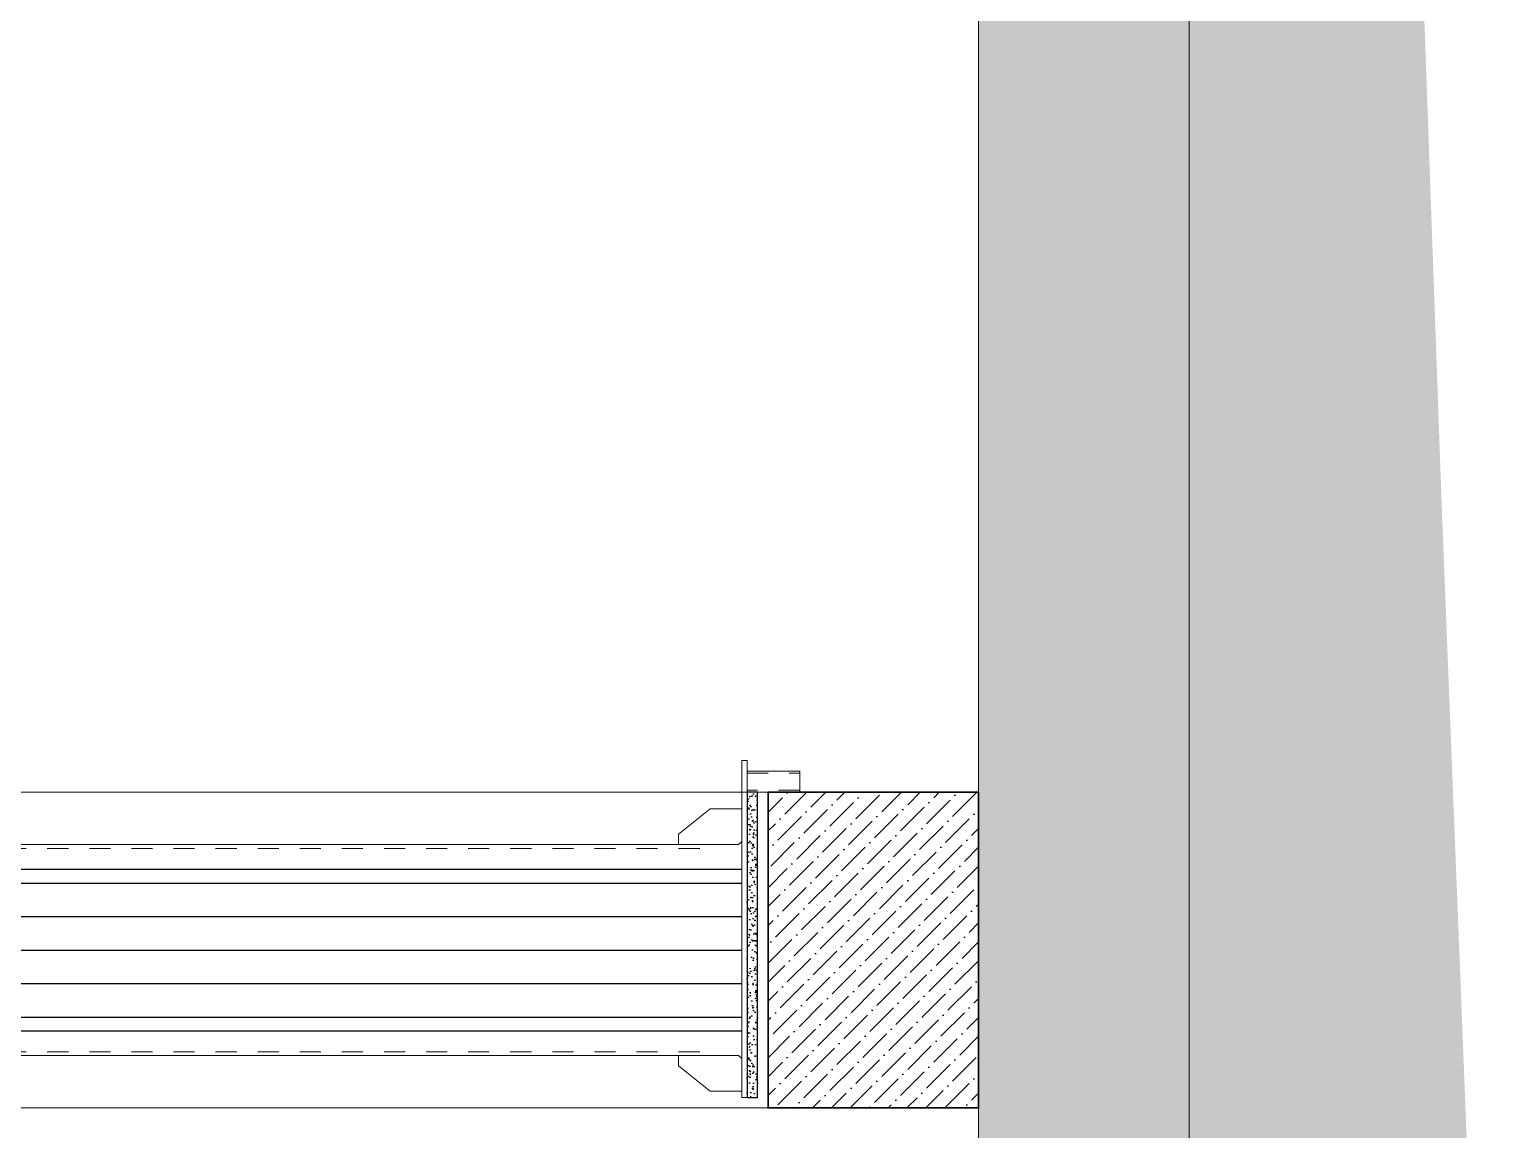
# Model space of a CAD drawing. Header units: metres. Extents: x 400488 to 400591, y 4543956 to 4544011.
# Drawn here: x 400578.33 to 400585.26, y 4543979.29 to 4543984.52 of the extents above; entities that cross this region are included whole.
import ezdxf

# ---------------------------------------------------------------- set-up
doc = ezdxf.new("R2010")
doc.units = ezdxf.units.M
for name, pattern in [('DIYAFRAM KALIP STRUT$0$CONTINU', [0]), ('DIYAFRAM KALIP STRUT$0$HIDDEN2', [4.762499999999999, 3.175, -1.5875]), ('HIDDEN', [0.375, 0.25, -0.125]), ('HIDDEN2', [4.762499999999999, 3.175, -1.5875])]:
    doc.linetypes.add(name, pattern=pattern)
doc.layers.add('C-TOPO-MAJR', color=9, linetype='Continuous')
doc.layers.add('DIYAFRAM KALIP STRUT$0$st_s_donatı', color=7, linetype='Continuous')
for name, color, linetype, lineweight in [('DIYAFRAM KALIP STRUT$0$PRT-KD-kazik', 172, 'Continuous', 25), ('DIYAFRAM KALIP STRUT$0$PRT_NeighbourPartMark', 4, 'Continuous', 0), ('DIYAFRAM KALIP STRUT$0$PRT_Part', 8, 'Continuous', 0), ('GD_1', 240, 'Continuous', 5), ('GD_A_BACK-1', 252, 'HIDDEN2', 9), ('GD_CARPENTERIA', 4, 'Continuous', 9), ('GD_RETINI', 240, 'Continuous', 5), ('PRT-KD-beton 30', 6, 'Continuous', 30), ('Sev-uzun', 100, 'Continuous', 5)]:
    doc.layers.add(name, color=color, linetype=linetype, lineweight=lineweight)

# ---------------------------------------------------------------- blocks, each defined once
blk = doc.blocks.new('A$C763774D8')
at = {"layer": 'DIYAFRAM KALIP STRUT$0$st_s_donatı', "linetype": 'DIYAFRAM KALIP STRUT$0$CONTINU'}
h = blk.add_hatch(dxfattribs=at)
h.set_pattern_fill('AR-CONC', color=8, angle=-45.00021432487488)
h.set_pattern_definition([(4.99978567512513, (126611.9466390857, -83455.49830381107), (4.628050156321009, -5.515537303791089), [0.75, -8.25]), (309.9997856751251, (126611.9466390857, -83455.49830381107), (4.337705061907767, 6.2999054480092), [0.6, -6.6]), (55.45123013512513, (126612.3323099299, -83455.95793190878), (8.965755147451283, 0.7843681054113238), [0.63740192, -7.01142112]), (1.183985675125131, (126613.3608579382, -83454.0840955386), (6.376105154886244, -8.71695773045973), [1.124999999999992, -12.37499999999994]), (51.63542116512514, (126613.8921995666, -83454.81050868984), (13.49711772546533, 0.2789501955184397), [0.95610342, -10.5171376]), (306.1839496651252, (126613.3608579382, -83454.0840955386), (13.49711771751734, 0.2789501963309), [0.9, -9.90000001]), (335.9997856751252, (126613.7144073612, -83455.14475703333), (1.373798326642453, -7.067720860125165), [0.75, -8.25]), (280.9997856751252, (126613.7144073612, -83455.14475703333), (6.848097098740014, 3.407060314139575), [0.6, -6.6]), (26.45123041512512, (126613.8288905542, -83455.73373376764), (8.221895362554536, -3.660660505433404), [0.6374019000000001, -7.01142112]), (352.4997856751252, (126611.9466390857, -83455.49830381107), (2.439906659703786, 2.26792272618207), [0, -6.52, 0, -6.7, 0, -6.625]), (322.4997856751251, (126611.9466390857, -83455.49830381107), (4.649097973045793, 0.9287120312677684), [0, -3.82, 0, -6.37, 0, -2.525]), (282.4997856751251, (126610.3697968622, -83453.92144979071), (3.615192901629324, -3.934195196480337), [0, -2.5, 0, -7.8, 0, -10.35]), (272.4997856751251, (126609.6626927259, -83453.21434036456), (4.831585290935486, -3.41591790539759), [0, -3.249999999999984, 0, -5.179999999999968, 0, -7.349999999999968])])
h.paths.add_polyline_path([(2040.000000120839, 0), (2034.999983730027, 6.51925802230835e-09), (2034.99998373515, -145.0000001937151), (2040.000000125961, -145.0000002011657)])
at = {"layer": 'C-TOPO-MAJR', "color": 252, "flags": 128}
for points in [[(42.50003400439164, -36.59009730257094), (2032.499966376578, -36.59009730257094)], [(42.50003400415881, -43.18019472621381), (2032.49996637681, -43.18019472621381)], [(42.50003400363494, -59.09009730257094), (2032.499966377334, -59.09009730257094)], [(42.50003400311107, -74.99999987520278), (2032.4999663778, -74.99999987985939)], [(42.50003400311107, -74.99999987520278), (2032.4999663778, -74.99999987985939)], [(42.50003400363494, -90.90990245621651), (2032.499966377334, -90.90990245621651)], [(42.50003400415881, -106.8198050325736), (2032.49996637681, -106.8198050325736)], [(42.50003400439164, -113.4099024562165), (2032.499966376578, -113.4099024562165)]]:
    blk.add_lwpolyline(points, dxfattribs=at)
at = {"layer": 'DIYAFRAM KALIP STRUT$0$PRT-KD-kazik', "color": 252}
blk.add_lwpolyline([(2040.000000120839, 0), (2034.999983730027, 6.51925802230835e-09), (2034.99998373515, -145.0000001937151), (2040.000000125961, -145.0000002011657)], close=True, dxfattribs=at)
at = {"layer": 'DIYAFRAM KALIP STRUT$0$PRT_NeighbourPartMark', "linetype": 'DIYAFRAM KALIP STRUT$0$HIDDEN2'}
blk.add_line((2059.999609666294, 10.00000000093132), (2034.999655389576, 10.00000000093132), dxfattribs=at)
at = {"layer": 'DIYAFRAM KALIP STRUT$0$PRT_Part', "color": 2, "linetype": 'Continuous'}
for p, q in [((2059.999905957724, 10.00000000093132), (2035.000000120839, 10.00000000093132)), ((2059.999956897809, 10.00000000093132), (2059.999956897809, 9.313225746154785e-10)), ((2059.999905957724, 9.313225746154785e-10), (2035.000000120839, 9.313225746154785e-10)), ((42.50003400322748, -24.91999987512827), (2017.499951879901, -24.91999987512827)), ((42.5000340063707, -125.079999874346), (2017.499951882986, -125.079999874346))]:
    blk.add_line(p, q, dxfattribs=at)
blk.add_lwpolyline([(2034.999966374948, 14.99999978672713), (2032.499966374948, 14.99999978672713), (2032.49996638007, -145.0000001974404), (2034.99996638007, -145.0000001974404)], close=True, dxfattribs=at)
for points in [[(2017.499996975588, -7.919998838566244), (2032.499998725078, -7.920000910758972), (2032.499996583792, -23.41999987512827), (2030.999997910811, -24.91999987512827), (2002.49999606132, -24.91999987512827), (2002.499997910811, -19.91999987512827), (2017.499996975588, -7.919998838566244)], [(2017.499982939393, -142.080000910908), (2032.499984688882, -142.0799988387153), (2032.499982547597, -126.579999874346), (2030.999983874615, -125.079999874346), (2002.499982025125, -125.079999874346), (2002.499983874615, -130.079999874346), (2017.499982939393, -142.080000910908)]]:
    blk.add_lwpolyline(points, dxfattribs=at)
at = {"layer": 'GD_1', "linetype": 'HIDDEN'}
for p, q in [((2034.999549963395, 9.000000000931323), (2059.999496552278, 9.000000000931323)), ((2034.999660483445, 9.000000000931323), (2059.999604572426, 9.000000000931323)), ((2034.999954274739, 9.000000000931323), (2059.999900863622, 9.000000000931323)), ((2059.999496552278, 1.000000000931323), (2034.999549963395, 1.000000000931323)), ((2059.999604572426, 1.000000000931323), (2034.999660483445, 1.000000000931323)), ((2059.999900863622, 1.000000000931323), (2034.999954274739, 1.000000000931323))]:
    blk.add_line(p, q, dxfattribs=at)
at = {"layer": 'GD_1', "linetype": 'HIDDEN', "ltscale": 3}
for p, q in [((42.50003400316928, -26.66999963764101), (2017.499951879901, -26.66999963764101)), ((42.50003400299465, -123.3300001081079), (2017.499951886362, -123.3300001081079))]:
    blk.add_line(p, q, dxfattribs=at)

msp = doc.modelspace()

# ---------------------------------------------------------------- hatches: boundary and pattern name
h = msp.add_hatch(color=256)
h.dxf.hatch_style = 1
h.set_gradient(color1=(91, 91, 91), one_color=1, tint=1, name='CYLINDER')
h.paths.add_polyline_path([(400583.8420022455, 4543980.248906582), (400582.8420022453, 4543980.248906582), (400582.8420022453, 4543987.048906581), (400583.8420022455, 4543987.048906581)])
h = msp.add_hatch()
h.set_pattern_fill('ANSI36', color=252, scale=0.02, angle=-2.544443745170813e-14)
h.set_pattern_definition([(44.99999999999994, (396885.737902443, 4498110.45418224), (0.03367596045400941, 0.1234785216647009), [0.15875, -0.03174999999999999, 0, -0.03174999999999999])])
h.paths.add_polyline_path([(400582.8420022455, 4543980.89890647), (400581.8420022454, 4543980.89890647), (400581.8420022454, 4543979.39890647), (400582.8420022455, 4543979.39890647)])
h = msp.add_hatch(color=256)
h.dxf.hatch_style = 1
h.set_gradient(color1=(91, 91, 91), one_color=1, tint=1, name='CYLINDER')
h.paths.add_polyline_path([(400583.8420022455, 4543973.448906582), (400582.8420022453, 4543973.448906582), (400582.8420022453, 4543980.248906582), (400583.8420022455, 4543980.248906582)])
at = {"layer": 'GD_RETINI', "ltscale": 5}
h = msp.add_hatch(dxfattribs=at)
h.set_pattern_fill('EARTH', color=34, scale=0.1, angle=45)
h.set_pattern_definition([(45, (396526.6472198765, 4498698.506840579), (7.105427357601003e-17, 0.8980256121069152), [0.6350000000000002, -0.6350000000000002]), (45, (396526.4788400743, 4498698.675220381), (7.105427357601003e-17, 0.8980256121069152), [0.6350000000000002, -0.6350000000000002]), (45, (396526.310460272, 4498698.843600184), (7.105427357601003e-17, 0.8980256121069152), [0.6350000000000002, -0.6350000000000002]), (135, (396526.310460272, 4498698.955853385), (-0.8980256121069152, 7.105427357601003e-17), [0.6350000000000001, -0.6350000000000001]), (135, (396526.4788400743, 4498699.124233188), (-0.8980256121069152, 7.105427357601003e-17), [0.6350000000000001, -0.6350000000000001]), (135, (396526.6472198765, 4498699.29261299), (-0.8980256121069152, 7.105427357601003e-17), [0.6350000000000001, -0.6350000000000001])])
h.paths.add_polyline_path([(400560.7420022455, 4543967.823943598), (400560.742002246, 4543975.238906581), (400582.7420022455, 4543975.238906581), (400582.8420022455, 4543967.648906587), (400583.8420022455, 4543967.648906587), (400583.8420022455, 4544000.648906581), (400585.2618111278, 4544000.648906587), (400585.0723013741, 4544000.04925572), (400584.8396472539, 4543998.022319124), (400584.7987404183, 4543995.859386738), (400584.8149923282, 4543994.284109406), (400585.0425050371, 4543991.89683539), (400585.1171642205, 4543986.844671512), (400584.9532633243, 4543984.76460385), (400585.0429329036, 4543982.255603788), (400585.1747999318, 4543978.91189148), (400585.1248307451, 4543975.090662588), (400584.5129396773, 4543972.829684099), (400584.7598536735, 4543970.578929498), (400584.4640717205, 4543966.682603627), (400581.5331236059, 4543966.763219396), (400580.3499887802, 4543969.853406412), (400581.3448974515, 4543973.749728516), (400575.7420022455, 4543973.749728516), (400572.7420022455, 4543973.749728516), (400568.3131804704, 4543974.171484604), (400567.7420022455, 4543974.171484604), (400563.7420022455, 4543974.171484604), (400562.4076979798, 4543969.671271279), (400562.6880486847, 4543966.946985678), (400559.3042495553, 4543966.267289266), (400559.1259975984, 4543967.538599945), (400559.7420022452, 4543967.823943598)])

# ---------------------------------------------------------------- linework, layer by layer
at = {"layer": 'GD_A_BACK-1', "color": 253, "ltscale": 5}
for p, q in [((400578.3451003096, 4544000.648906582), (400578.3451003096, 4543967.648906582)), ((400578.4451003096, 4544000.648906587), (400578.4451003096, 4543967.648906587)), ((400578.4451003096, 4544000.648906587), (400578.4451003096, 4543967.648906587)), ((400579.4451003096, 4544000.648906587), (400579.4451003096, 4543967.648906587)), ((400579.4451003096, 4544000.648906587), (400579.4451003096, 4543967.648906587)), ((400579.5451003096, 4544000.648906582), (400579.5451003096, 4543967.648906582)), ((400580.5451003096, 4544000.648906582), (400580.5451003096, 4543967.648906582)), ((400580.6451003096, 4544000.648906582), (400580.6451003096, 4543967.648906582)), ((400581.6451003096, 4544000.648906582), (400581.6451003096, 4543967.648906582)), ((400581.7451003096, 4544000.648906582), (400581.7451003096, 4543967.648906582)), ((400582.7451003096, 4544000.648906582), (400582.7451003096, 4543967.648906582))]:
    msp.add_line(p, q, dxfattribs=at)
at = {"layer": 'GD_CARPENTERIA', "ltscale": 5}
msp.add_lwpolyline([(400583.8420022455, 4544000.648906587), (400583.8420022455, 4543967.648906587), (400582.8420022455, 4543967.648906587), (400582.8420022455, 4544000.648906581)], close=True, dxfattribs=at)
at = {"layer": 'PRT-KD-beton 30', "color": 4, "ltscale": 5}
msp.add_lwpolyline([(400582.8420022455, 4543980.89890647), (400581.8420022454, 4543980.89890647), (400581.8420022454, 4543979.39890647), (400582.8420022455, 4543979.39890647)], close=True, dxfattribs=at)
at = {"layer": 'Sev-uzun', "color": 252, "ltscale": 5}
msp.add_lwpolyline([(400561.7420022461, 4543980.89890647), (400581.8420022454, 4543980.89890647), (400581.8420022454, 4543979.39890647), (400561.7420022461, 4543979.39890647)], close=True, dxfattribs=at)

# ---------------------------------------------------------------- block references
at = {"layer": 'GD_1', "xscale": 0.01, "yscale": 0.01, "zscale": 0.01}
msp.add_blockref('A$C763774D8', (400561.3920025817, 4543980.89890647), dxfattribs=at)

doc.saveas('drawing.dxf')
